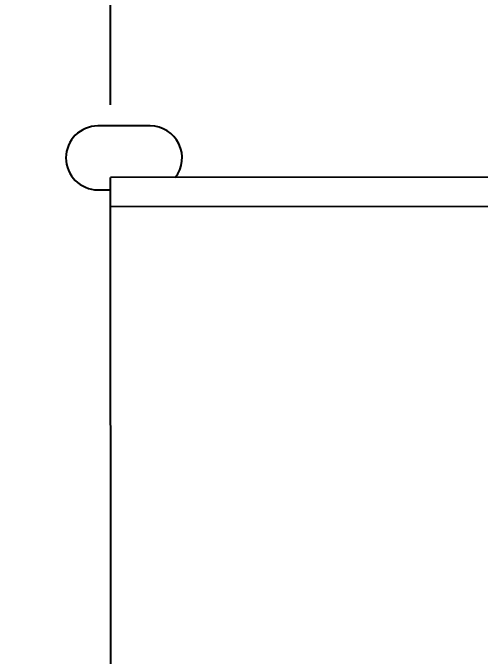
# Model space of a CAD drawing. Header units: millimetres. Extents: x 563 to 681, y 173 to 284.
# Drawn here: x 619.66 to 623.68, y 185.49 to 191.02 of the extents above; entities that cross this region are included whole.
import ezdxf

# ---------------------------------------------------------------- set-up
doc = ezdxf.new("R2010")
doc.units = ezdxf.units.MM
doc.header["$LTSCALE"] = 30.734
doc.header["$PDMODE"] = 3
doc.header["$PDSIZE"] = 0.3125
doc.layers.get('0').update_dxf_attribs({"linetype": 'CONTINUOUS'})
doc.layers.get('Defpoints').update_dxf_attribs({"linetype": 'CONTINUOUS'})
doc.layers.add('dim', color=6, linetype='CONTINUOUS', lineweight=9)
doc.styles.add('Verdana', font='verdana.ttf', dxfattribs={"height": 2.5})
doc.dimstyles.new('aaaaaaaa 3.0', dxfattribs={"dimtxt": 2.5, "dimasz": 1.5, "dimexe": 1.25, "dimexo": 0.625, "dimtad": 1, "dimdec": 1, "dimzin": 9, "dimdsep": 46, "dimtxsty": 'Verdana', "dimcen": 0, "dimazin": 0, "dimtfac": 1, "dimtofl": 0, "dimtmove": 0, "dimatfit": 3, "dimfxl": 1, "dimlwd": 25, "dimlwe": 25, "dimarcsym": 0})

# ---------------------------------------------------------------- blocks, each defined once
blk = doc.blocks.new('*D29')
at = {"layer": 'Defpoints', "color": 0}
for p in [(620.4995, 197.4502), (610.3968, 193.4054), (620.4995, 189.6065)]:
    blk.add_point(p, dxfattribs=at)
at = {"layer": 'dim', "color": 0, "lineweight": 25}
for p, q in [((610.3968, 194.0304), (610.3968, 198.7002)), ((620.4995, 190.2315), (620.4995, 198.7002)), ((611.8968, 197.4502), (618.9995, 197.4502))]:
    blk.add_line(p, q, dxfattribs=at)
at = {"layer": 'dim', "color": 0}
for points in [[(611.8968, 197.7002), (611.8968, 197.2002), (610.3968, 197.4502)], [(618.9995, 197.2002), (618.9995, 197.7002), (620.4995, 197.4502)]]:
    blk.add_solid(points, dxfattribs=at)
at = {"layer": 'dim', "color": 0, "insert": (615.4482, 199.3765), "char_height": 2.5, "attachment_point": 5, "style": 'Verdana'}
blk.add_mtext('10.1', dxfattribs=at)

msp = doc.modelspace()

# ---------------------------------------------------------------- linework, layer by layer
at = {"linetype": 'Continuous'}
for p, q in [((620.8404, 190.0491), (620.3904, 190.0491)), ((625.0995, 189.6079), (620.4995, 189.6065)), ((620.5028, 178.2065), (620.4995, 189.6065)), ((620.3904, 189.4991), (620.4995, 189.4991)), ((620.4995, 189.3565), (625.0995, 189.3579))]:
    msp.add_line(p, q, dxfattribs=at)
for centre, start, end in [((620.3904, 189.7741), 90, 270), ((620.8404, 189.7741), 321.7942, 90)]:
    msp.add_arc(centre, 0.275, start, end, dxfattribs=at)

# ---------------------------------------------------------------- dimensions: what is measured, and where the dimension line sits
at = {"layer": 'dim'}
dim = msp.add_linear_dim(base=(620.4995, 197.4502), p1=(610.3968, 193.4054), p2=(620.4995, 189.6065), dimstyle='aaaaaaaa 3.0', dxfattribs=at)
dim.commit()
dim.dimension.update_dxf_attribs({"geometry": '*D29', "text_midpoint": (615.4482, 199.3765)})

doc.saveas('drawing.dxf')
